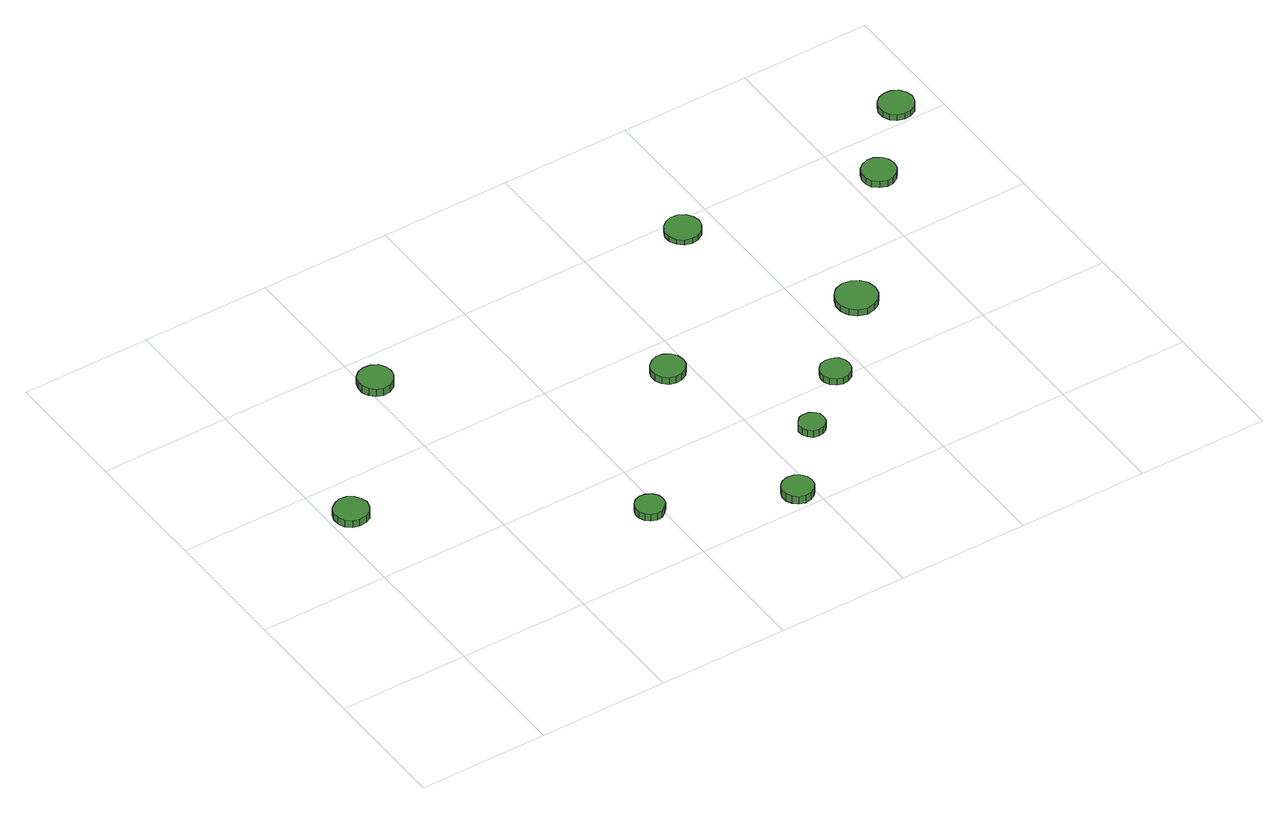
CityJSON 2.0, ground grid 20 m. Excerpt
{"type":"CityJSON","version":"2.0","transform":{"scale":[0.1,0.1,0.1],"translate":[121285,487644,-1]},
"CityObjects":{
"tree1":{"type":"SolitaryVegetationObject","attributes":{"function":"something"},"geometry":[{"type":"MultiSurface","lod":"1","boundaries":[[[0,1,2,3,4,5,6,7,8,9,10,11,12,13,14]],[[15,16,17,18,19,20,21,22,23,24,25,26,27,28,29]],[[0,29,28,1]],[[1,28,27,2]],[[2,27,26,3]],[[3,26,25,4]],[[4,25,24,5]],[[5,24,23,6]],[[6,23,22,7]],[[7,22,21,8]],[[8,21,20,9]],[[9,20,19,10]],[[10,19,18,11]],[[11,18,17,12]],[[12,17,16,13]],[[13,16,15,14]],[[14,15,29,0]]]}]},
"tree2":{"type":"SolitaryVegetationObject","attributes":{"function":"something"},"geometry":[{"type":"MultiSurface","lod":"1","boundaries":[[[30,31,32,33,34,35,36,37,38,39,40,41,42,43,44]],[[45,46,47,48,49,50,51,52,53,54,55,56,57,58,59]],[[30,59,58,31]],[[31,58,57,32]],[[32,57,56,33]],[[33,56,55,34]],[[34,55,54,35]],[[35,54,53,36]],[[36,53,52,37]],[[37,52,51,38]],[[38,51,50,39]],[[39,50,49,40]],[[40,49,48,41]],[[41,48,47,42]],[[42,47,46,43]],[[43,46,45,44]],[[44,45,59,30]]]}]},
"tree3":{"type":"SolitaryVegetationObject","attributes":{"function":"something"},"geometry":[{"type":"MultiSurface","lod":"1","boundaries":[[[60,61,62,63,64,65,66,67,68,69,70,71,72,73,74]],[[75,76,77,78,79,80,81,82,83,84,85,86,87,88,89]],[[60,89,88,61]],[[61,88,87,62]],[[62,87,86,63]],[[63,86,85,64]],[[64,85,84,65]],[[65,84,83,66]],[[66,83,82,67]],[[67,82,81,68]],[[68,81,80,69]],[[69,80,79,70]],[[70,79,78,71]],[[71,78,77,72]],[[72,77,76,73]],[[73,76,75,74]],[[74,75,89,60]]]}]},
"tree4":{"type":"SolitaryVegetationObject","attributes":{"function":"something"},"geometry":[{"type":"MultiSurface","lod":"1","boundaries":[[[90,91,92,93,94,95,96,97,98,99,100,101,102,103,104]],[[105,106,107,108,109,110,111,112,113,114,115,116,117,118,119]],[[90,119,118,91]],[[91,118,117,92]],[[92,117,116,93]],[[93,116,115,94]],[[94,115,114,95]],[[95,114,113,96]],[[96,113,112,97]],[[97,112,111,98]],[[98,111,110,99]],[[99,110,109,100]],[[100,109,108,101]],[[101,108,107,102]],[[102,107,106,103]],[[103,106,105,104]],[[104,105,119,90]]]}]},
"tree5":{"type":"SolitaryVegetationObject","attributes":{"function":"something"},"geometry":[{"type":"MultiSurface","lod":"1","boundaries":[[[120,121,122,123,124,125,126,127,128,129,130,131,132,133,134]],[[135,136,137,138,139,140,141,142,143,144,145,146,147,148,149]],[[120,149,148,121]],[[121,148,147,122]],[[122,147,146,123]],[[123,146,145,124]],[[124,145,144,125]],[[125,144,143,126]],[[126,143,142,127]],[[127,142,141,128]],[[128,141,140,129]],[[129,140,139,130]],[[130,139,138,131]],[[131,138,137,132]],[[132,137,136,133]],[[133,136,135,134]],[[134,135,149,120]]]}]},
"tree6":{"type":"SolitaryVegetationObject","attributes":{"function":"something"},"geometry":[{"type":"MultiSurface","lod":"1","boundaries":[[[150,151,152,153,154,155,156,157,158,159,160,161,162,163,164]],[[165,166,167,168,169,170,171,172,173,174,175,176,177,178,179]],[[150,179,178,151]],[[151,178,177,152]],[[152,177,176,153]],[[153,176,175,154]],[[154,175,174,155]],[[155,174,173,156]],[[156,173,172,157]],[[157,172,171,158]],[[158,171,170,159]],[[159,170,169,160]],[[160,169,168,161]],[[161,168,167,162]],[[162,167,166,163]],[[163,166,165,164]],[[164,165,179,150]]]}]},
"tree7":{"type":"SolitaryVegetationObject","attributes":{"function":"something"},"geometry":[{"type":"MultiSurface","lod":"1","boundaries":[[[180,181,182,183,184,185,186,187,188,189,190,191,192,193,194]],[[195,196,197,198,199,200,201,202,203,204,205,206,207,208,209]],[[180,209,208,181]],[[181,208,207,182]],[[182,207,206,183]],[[183,206,205,184]],[[184,205,204,185]],[[185,204,203,186]],[[186,203,202,187]],[[187,202,201,188]],[[188,201,200,189]],[[189,200,199,190]],[[190,199,198,191]],[[191,198,197,192]],[[192,197,196,193]],[[193,196,195,194]],[[194,195,209,180]]]}]},
"tree8":{"type":"SolitaryVegetationObject","attributes":{"function":"something"},"geometry":[{"type":"MultiSurface","lod":"1","boundaries":[[[210,211,212,213,214,215,216,217,218,219,220,221,222,223,224]],[[225,226,227,228,229,230,231,232,233,234,235,236,237,238,239]],[[210,239,238,211]],[[211,238,237,212]],[[212,237,236,213]],[[213,236,235,214]],[[214,235,234,215]],[[215,234,233,216]],[[216,233,232,217]],[[217,232,231,218]],[[218,231,230,219]],[[219,230,229,220]],[[220,229,228,221]],[[221,228,227,222]],[[222,227,226,223]],[[223,226,225,224]],[[224,225,239,210]]]}]},
"tree9":{"type":"SolitaryVegetationObject","attributes":{"function":"something"},"geometry":[{"type":"MultiSurface","lod":"1","boundaries":[[[240,241,242,243,244,245,246,247,248,249,250,251,252,253,254]],[[255,256,257,258,259,260,261,262,263,264,265,266,267,268,269]],[[240,269,268,241]],[[241,268,267,242]],[[242,267,266,243]],[[243,266,265,244]],[[244,265,264,245]],[[245,264,263,246]],[[246,263,262,247]],[[247,262,261,248]],[[248,261,260,249]],[[249,260,259,250]],[[250,259,258,251]],[[251,258,257,252]],[[252,257,256,253]],[[253,256,255,254]],[[254,255,269,240]]]}]},
"tree10":{"type":"SolitaryVegetationObject","attributes":{"function":"something"},"geometry":[{"type":"MultiSurface","lod":"1","boundaries":[[[270,271,272,273,274,275,276,277,278,279,280,281,282,283,284]],[[285,286,287,288,289,290,291,292,293,294,295,296,297,298,299]],[[270,299,298,271]],[[271,298,297,272]],[[272,297,296,273]],[[273,296,295,274]],[[274,295,294,275]],[[275,294,293,276]],[[276,293,292,277]],[[277,292,291,278]],[[278,291,290,279]],[[279,290,289,280]],[[280,289,288,281]],[[281,288,287,282]],[[282,287,286,283]],[[283,286,285,284]],[[284,285,299,270]]]}]},
"tree11":{"type":"SolitaryVegetationObject","attributes":{"function":"something"},"geometry":[{"type":"MultiSurface","lod":"1","boundaries":[[[300,301,302,303,304,305,306,307,308,309,310,311,312,313,314]],[[315,316,317,318,319,320,321,322,323,324,325,326,327,328,329]],[[300,329,328,301]],[[301,328,327,302]],[[302,327,326,303]],[[303,326,325,304]],[[304,325,324,305]],[[305,324,323,306]],[[306,323,322,307]],[[307,322,321,308]],[[308,321,320,309]],[[309,320,319,310]],[[310,319,318,311]],[[311,318,317,312]],[[312,317,316,313]],[[313,316,315,314]],[[314,315,329,300]]]}]}
},
"vertices":[
[59,332,21],[56,342,21],[50,351,21],[41,357,21],[30,358,21],[20,354,21],[11,347,21],[7,337,21],[7,326,21],[11,316,21],[20,309,21],[30,306,21],[41,307,21],[50,312,21],[56,321,21],[56,321,9],[50,312,9],[41,307,9],[30,306,9],[20,309,9],[11,316,9],[7,326,9],[7,337,9],[11,347,9],[20,354,9],[30,358,9],[41,357,9],[50,351,9],[56,342,9],[59,332,9],
[241,546,19],[239,557,19],[233,566,19],[223,571,19],[212,572,19],[202,569,19],[194,562,19],[190,552,19],[190,541,19],[194,531,19],[202,524,19],[212,520,19],[223,521,19],[233,527,19],[239,536,19],[239,536,6],[233,527,6],[223,521,6],[212,520,6],[202,524,6],[194,531,6],[190,541,6],[190,552,6],[194,562,6],[202,569,6],[212,572,6],[223,571,6],[233,566,6],[239,557,6],[241,546,6],
[407,111,20],[405,120,20],[399,128,20],[391,132,20],[382,133,20],[373,130,20],[367,124,20],[363,116,20],[363,107,20],[367,98,20],[373,92,20],[382,89,20],[391,90,20],[399,95,20],[405,102,20],[405,102,8],[399,95,8],[391,90,8],[382,89,8],[373,92,8],[367,98,8],[363,107,8],[363,116,8],[367,124,8],[373,130,8],[382,133,8],[391,132,8],[399,128,8],[405,120,8],[407,111,8],
[601,30,20],[599,39,20],[593,47,20],[585,52,20],[575,53,20],[565,50,20],[558,44,20],[554,35,20],[554,25,20],[558,16,20],[565,9,20],[575,6,20],[585,7,20],[593,12,20],[599,20,20],[599,20,7],[593,12,7],[585,7,7],[575,6,7],[565,9,7],[558,16,7],[554,25,7],[554,35,7],[558,44,7],[565,50,7],[575,53,7],[585,52,7],[593,47,7],[599,39,7],[601,30,7],
[592,340,20],[590,351,20],[584,359,20],[574,365,20],[564,366,20],[554,362,20],[546,355,20],[542,346,20],[542,335,20],[546,325,20],[554,318,20],[564,315,20],[574,316,20],[584,321,20],[590,330,20],[590,330,8],[584,321,8],[574,316,8],[564,315,8],[554,318,8],[546,325,8],[542,335,8],[542,346,8],[546,355,8],[554,362,8],[564,366,8],[574,365,8],[584,359,8],[590,351,8],[592,340,8],
[688,132,20],[687,140,20],[682,146,20],[675,150,20],[667,151,20],[659,149,20],[653,143,20],[649,136,20],[649,127,20],[653,120,20],[659,114,20],[667,112,20],[675,113,20],[682,117,20],[687,123,20],[687,123,8],[682,117,8],[675,113,8],[667,112,8],[659,114,8],[653,120,8],[649,127,8],[649,136,8],[653,143,8],[659,149,8],[667,151,8],[675,150,8],[682,146,8],[687,140,8],[688,132,8],
[781,208,19],[779,217,19],[774,225,19],[765,229,19],[756,230,19],[747,228,19],[740,221,19],[736,212,19],[736,203,19],[740,194,19],[747,188,19],[756,185,19],[765,186,19],[774,191,19],[779,198,19],[779,198,8],[774,191,8],[765,186,8],[756,185,8],[747,188,8],[740,194,8],[736,203,8],[736,212,8],[740,221,8],[747,228,8],[756,230,8],[765,229,8],[774,225,8],[779,217,8],[781,208,8],
[774,574,18],[771,585,18],[765,594,18],[755,600,18],[744,601,18],[733,597,18],[725,590,18],[720,579,18],[720,568,18],[725,558,18],[733,550,18],[744,547,18],[755,548,18],[765,554,18],[771,563,18],[771,563,9],[765,554,9],[755,548,9],[744,547,9],[733,550,9],[725,558,9],[720,568,9],[720,579,9],[725,590,9],[733,597,9],[744,601,9],[755,600,9],[765,594,9],[771,585,9],[774,574,9],
[899,320,19],[897,333,19],[889,344,19],[878,350,19],[865,352,19],[852,348,19],[843,339,19],[838,327,19],[838,314,19],[843,302,19],[852,293,19],[865,289,19],[878,291,19],[889,297,19],[897,308,19],[897,308,8],[889,297,8],[878,291,8],[865,289,8],[852,293,8],[843,302,8],[838,314,8],[838,327,8],[843,339,8],[852,348,8],[865,352,8],[878,350,8],[889,344,8],[897,333,8],[899,320,8],
[1066,524,19],[1064,535,19],[1058,543,19],[1048,549,19],[1038,550,19],[1027,546,19],[1019,539,19],[1015,529,19],[1015,519,19],[1019,509,19],[1027,502,19],[1038,498,19],[1048,499,19],[1058,505,19],[1064,513,19],[1064,513,8],[1058,505,8],[1048,499,8],[1038,498,8],[1027,502,8],[1019,509,8],[1015,519,8],[1015,529,8],[1019,539,8],[1027,546,8],[1038,550,8],[1048,549,8],[1058,543,8],[1064,535,8],[1066,524,8],
[1166,629,18],[1163,640,18],[1157,649,18],[1147,654,18],[1136,655,18],[1126,652,18],[1118,645,18],[1113,635,18],[1113,624,18],[1118,613,18],[1126,606,18],[1136,603,18],[1147,604,18],[1157,609,18],[1163,618,18],[1163,618,8],[1157,609,8],[1147,604,8],[1136,603,8],[1126,606,8],[1118,613,8],[1113,624,8],[1113,635,8],[1118,645,8],[1126,652,8],[1136,655,8],[1147,654,8],[1157,649,8],[1163,640,8],[1166,629,8]
]}
